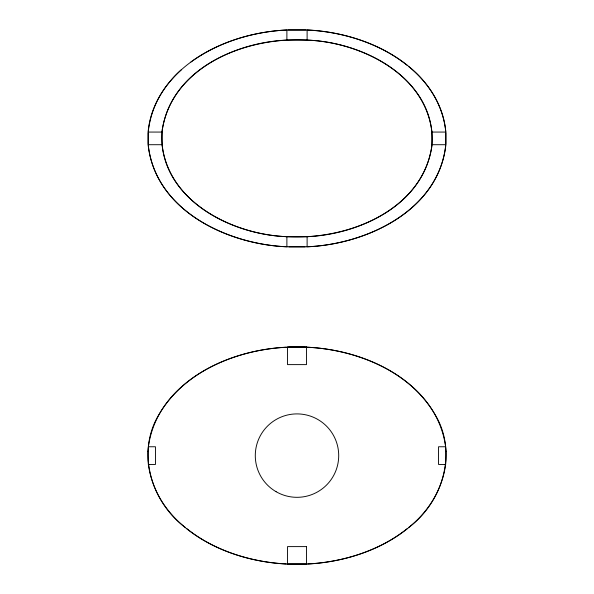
<?xml version="1.0" encoding="UTF-8"?>
<svg xmlns="http://www.w3.org/2000/svg" width="594" height="594" viewBox="0 0 594 594"><rect width="100%" height="100%" fill="white"/><g stroke="black" fill="none" stroke-linecap="round" stroke-linejoin="round"><path stroke-width="0.89" d="M147.988 451.217L147.988 460.001A79.611 79.611 0 0 0 148.366 464.456C157.477 529.239 228.616 561.672 287.518 564.077L287.637 564.085M148.196 133.063L148.121 144.706C155.264 210.655 227.502 244.312 286.887 246.829L307.113 246.829C366.498 244.312 438.736 210.655 445.879 144.706L445.879 132.068C438.736 66.12 366.498 32.47 307.113 29.952L286.887 29.952C252.858 31.772 218.741 41.818 190.964 61.962M148.307 131.289C155.732 66.045 227.405 32.618 286.278 30.049M445.693 145.493C438.268 210.729 366.595 244.156 307.722 246.725M445.804 143.718L445.804 133.063M181.556 69.58C163.565 85.603 150.096 107.714 148.121 132.068L148.196 143.718M162.021 132.068L162.021 144.706C169.216 203.564 233.219 234.467 286.887 236.694L307.113 236.694C360.781 234.467 424.784 203.564 431.979 144.706L431.979 132.068C424.784 73.218 360.781 42.315 307.113 40.088L286.887 40.088C233.219 42.315 169.216 73.218 162.021 132.068L148.121 132.068M446.012 451.217L446.012 460.001A79.611 79.611 0 0 1 445.634 464.456C436.523 529.239 365.384 561.672 306.482 564.077L306.437 564.085M407.269 528.571C379.262 551.084 343.258 561.991 307.722 563.951M408.65 527.457C442.367 502.494 457.714 453.066 435.662 415.6C409.86 370.537 356.311 349.576 306.482 347.141L287.518 347.141C228.616 349.547 157.477 381.987 148.366 446.762L155.45 446.762L155.45 464.456L148.366 464.456M305.843 564.107L288.157 564.107M288.068 29.99L305.932 29.99M305.041 246.814L288.959 246.814M286.278 347.275C236.872 349.859 183.88 370.953 158.338 415.6C136.286 453.066 151.633 502.494 185.35 527.457M288.959 347.186L305.041 347.186M305.932 564.01L288.068 564.01M431.979 132.068L445.879 132.068M148.121 144.706L162.021 144.706M431.979 144.706L445.879 144.706M445.634 464.456L438.55 464.456L438.55 446.762L445.634 446.762C436.597 382.187 365.562 349.562 306.823 347.245M307.722 30.049C343.258 32.009 379.262 42.916 407.269 65.429M286.278 246.725C227.405 244.156 155.732 210.729 148.307 145.493M286.278 563.951C250.742 561.991 214.738 551.084 186.731 528.571M408.65 66.543C428.415 82.425 443.54 105.621 445.693 131.289M307.113 29.952L307.113 40.088M307.113 236.694L307.113 246.829M286.887 29.952L286.887 40.088M286.887 236.694L286.887 246.829M445.634 446.718A79.611 79.611 0 0 1 446.012 451.173M147.988 451.173A79.611 79.611 0 0 1 148.366 446.718M162.288 129.529C155.814 195.285 227.977 234.029 284.845 236.568C344.089 240.748 420.842 213.12 431.712 147.245C438.186 81.489 366.023 42.746 309.155 40.206C249.911 36.034 173.158 63.662 162.288 129.529M306.482 346.918L287.518 346.918L287.518 364.612L306.482 364.612L306.482 346.918M306.482 546.606L287.518 546.606L287.518 564.3L306.482 564.3L306.482 546.606M276.143 491.728A41.706 41.706 0 0 0 338.706 455.613A41.706 41.706 0 0 0 276.143 419.49A41.706 41.706 0 0 0 276.143 491.728"/></g></svg>
